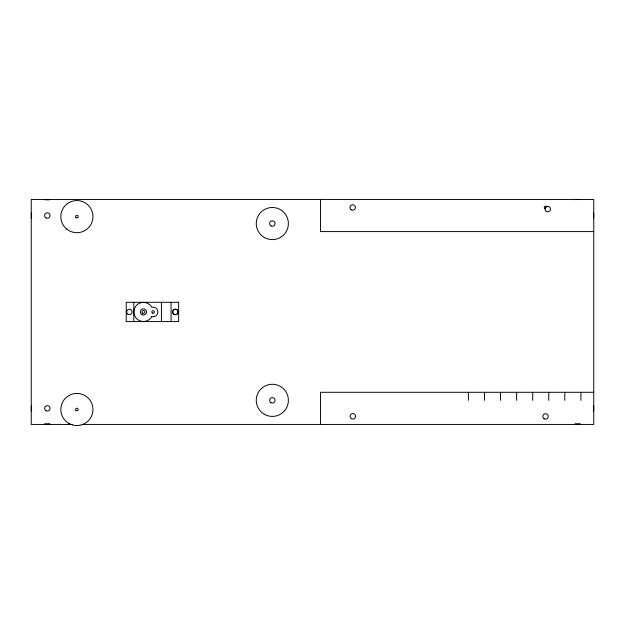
<?xml version="1.0" encoding="UTF-8"?>
<svg xmlns="http://www.w3.org/2000/svg" width="625" height="625" viewBox="0 0 625 625"><rect width="100%" height="100%" fill="white"/><g stroke="black" fill="none" stroke-linecap="round" stroke-linejoin="round"><path stroke-width="0.94" d="M31.617 212.711L31.445 218.031A16.07 16.07 0 0 1 31.445 213L31.617 218.32M31.617 405.562L31.445 410.883A16.07 16.07 0 0 1 31.445 405.859L31.617 411.18M593.383 411.18L593.555 405.859A16.07 16.07 0 0 1 593.555 410.883L593.383 405.562M45.453 199.688L49.836 199.641A16.07 16.07 0 0 0 44.805 199.641L49.195 199.688M50.125 424.07L44.805 424.242A16.07 16.07 0 0 0 49.836 424.242L44.516 424.07M580.484 424.07L575.164 424.242A16.07 16.07 0 0 0 580.195 424.242L574.875 424.07M593.75 231.586L320.539 231.586L320.539 199.445M593.75 392.297L320.539 392.297L320.539 424.445M72.266 424.445L31.25 424.445L31.25 199.445L593.75 199.445L593.75 424.445L82.031 424.445M580.891 392.297L580.891 400.336M564.82 392.297L564.82 400.336M548.75 392.297L548.75 400.336M532.68 392.297L532.68 400.336M516.609 392.297L516.609 400.336M500.539 392.297L500.539 400.336M484.461 392.297L484.461 400.336M468.391 392.297L468.391 400.336M171.07 302.297L171.07 321.586M161.43 302.297L161.43 321.586M133.789 302.297L133.789 321.586M545.203 208.719A1.289 1.289 0 0 1 544.625 206.57A1.289 1.289 0 0 1 546.781 207.148M593.555 213A16.07 16.07 0 0 1 593.555 218.031M575.164 199.641A16.07 16.07 0 0 1 580.195 199.641M151.773 316.57L151.164 317.562A9.562 9.562 0 0 1 137.031 319.047A9.562 9.562 0 0 1 137.031 304.836A9.562 9.562 0 0 1 151.164 306.32L151.773 307.32L152.57 307.148A4.82 4.82 0 0 1 157.891 311.945A4.82 4.82 0 0 1 152.57 316.742L151.773 316.57M178.625 302.297L126.234 302.297L126.234 321.586L178.625 321.586L178.625 302.297M270.953 225.914A2.734 2.734 0 0 0 275.055 223.547A2.734 2.734 0 0 0 270.953 221.188A2.734 2.734 0 0 0 270.953 225.914M270.953 402.703A2.734 2.734 0 0 0 275.055 400.336A2.734 2.734 0 0 0 270.953 397.969A2.734 2.734 0 0 0 270.953 402.703M351.312 209.844A2.734 2.734 0 0 0 355.414 207.477A2.734 2.734 0 0 0 351.312 205.109A2.734 2.734 0 0 0 351.312 209.844M546.383 211.453A2.734 2.734 0 0 0 550.477 209.086A2.734 2.734 0 0 0 546.383 206.719A2.734 2.734 0 0 0 546.383 211.453M544.172 418.773A2.734 2.734 0 0 0 548.266 416.406A2.734 2.734 0 0 0 544.172 414.039A2.734 2.734 0 0 0 544.172 418.773M351.477 418.672A2.734 2.734 0 0 0 355.57 416.305A2.734 2.734 0 0 0 351.477 413.938A2.734 2.734 0 0 0 351.477 418.672M128.047 314.312A2.734 2.734 0 0 0 132.148 311.945A2.734 2.734 0 0 0 128.047 309.578A2.734 2.734 0 0 0 128.047 314.312M174.047 314.312A2.734 2.734 0 0 0 178.141 311.945A2.734 2.734 0 0 0 174.047 309.578A2.734 2.734 0 0 0 174.047 314.312M173.555 313.977A2.734 2.734 0 0 0 178.055 312.508A2.734 2.734 0 0 0 174.539 309.344A2.734 2.734 0 0 0 173.555 313.977M45.953 410.734A2.734 2.734 0 0 0 50.055 408.375A2.734 2.734 0 0 0 45.953 406.008A2.734 2.734 0 0 0 45.953 410.734M45.953 217.883A2.734 2.734 0 0 0 50.055 215.516A2.734 2.734 0 0 0 45.953 213.148A2.734 2.734 0 0 0 45.953 217.883M152.43 313.055A1.289 1.289 0 0 0 154.359 311.945A1.289 1.289 0 0 0 152.43 310.828A1.289 1.289 0 0 0 152.43 313.055M141.859 314.656A3.133 3.133 0 0 0 146.562 311.945A3.133 3.133 0 0 0 141.859 309.227A3.133 3.133 0 0 0 141.859 314.656M142.703 313.195A1.445 1.445 0 0 0 144.875 311.945A1.445 1.445 0 0 0 142.703 310.688A1.445 1.445 0 0 0 142.703 313.195M264.289 237.469A16.07 16.07 0 0 0 288.391 223.547A16.07 16.07 0 0 0 264.289 209.633A16.07 16.07 0 0 0 264.289 237.469M264.289 414.258A16.07 16.07 0 0 0 288.391 400.336A16.07 16.07 0 0 0 264.289 386.414A16.07 16.07 0 0 0 264.289 414.258M68.859 423.406A16.07 16.07 0 0 0 92.961 409.484A16.07 16.07 0 0 0 68.859 395.57A16.07 16.07 0 0 0 68.859 423.406M66.781 229.117A16.07 16.07 0 0 0 92.766 219.141A16.07 16.07 0 0 0 71.133 201.625A16.07 16.07 0 0 0 66.781 229.117M75.984 217.539A1.289 1.289 0 0 0 78.133 216.961A1.289 1.289 0 0 0 76.562 215.383A1.289 1.289 0 0 0 75.984 217.539M75.984 410.391A1.289 1.289 0 0 0 78.133 409.82A1.289 1.289 0 0 0 76.562 408.242A1.289 1.289 0 0 0 75.984 410.391"/></g></svg>
